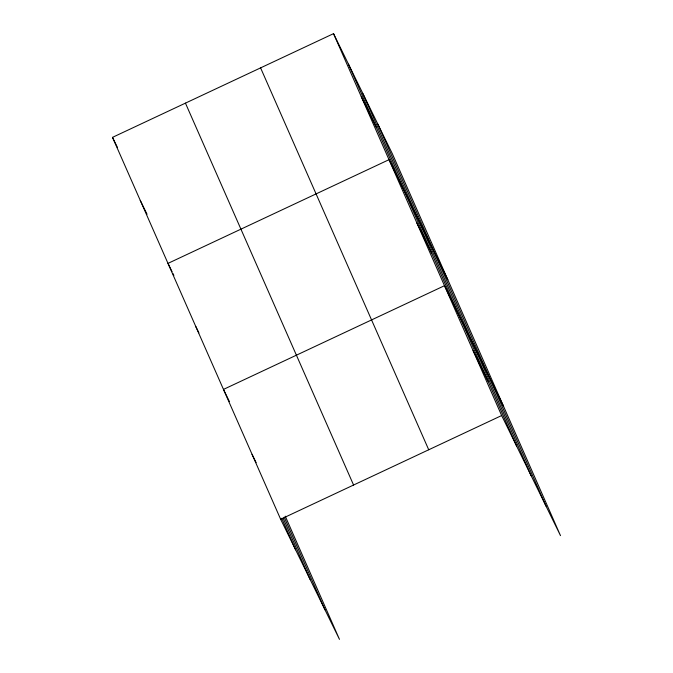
<?xml version="1.0" encoding="UTF-8"?>
<svg xmlns="http://www.w3.org/2000/svg" width="673" height="673" viewBox="0 0 673 673"><rect width="100%" height="100%" fill="white"/><g stroke="black" fill="none" stroke-linecap="round" stroke-linejoin="round"><path stroke-width="1.01" d="M285.251 516.191L339.47 639.35L280.641 519.253L112.5 137.359L333.53 33.65L392.359 153.747L560.5 535.641L501.663 415.544L333.53 33.65M280.641 519.253L501.663 415.544M361.266 96.66L376.232 127.205M447.848 279.766L389.011 159.678L167.989 263.387L172.069 271.715M416.755 222.687L431.713 253.233M503.328 405.794L444.5 285.697L223.47 389.415L229.367 401.445M473.077 350.625L488.043 381.162M112.5 137.359L117.489 147.547M140.245 200.377L147.051 214.258M172.978 273.566L173.886 275.417M195.734 326.397L198.905 332.883M252.055 454.334L256.135 462.662M377.881 124.194L546.022 506.088M362.966 93.74L531.106 475.634M348.488 64.187L516.628 446.09M260.586 67.872L428.726 449.766M185.445 103.137L353.577 485.031M284.225 517.192L324.992 609.797M283.173 518.244L310.076 579.352M281.735 518.294L295.598 549.799"/></g></svg>
